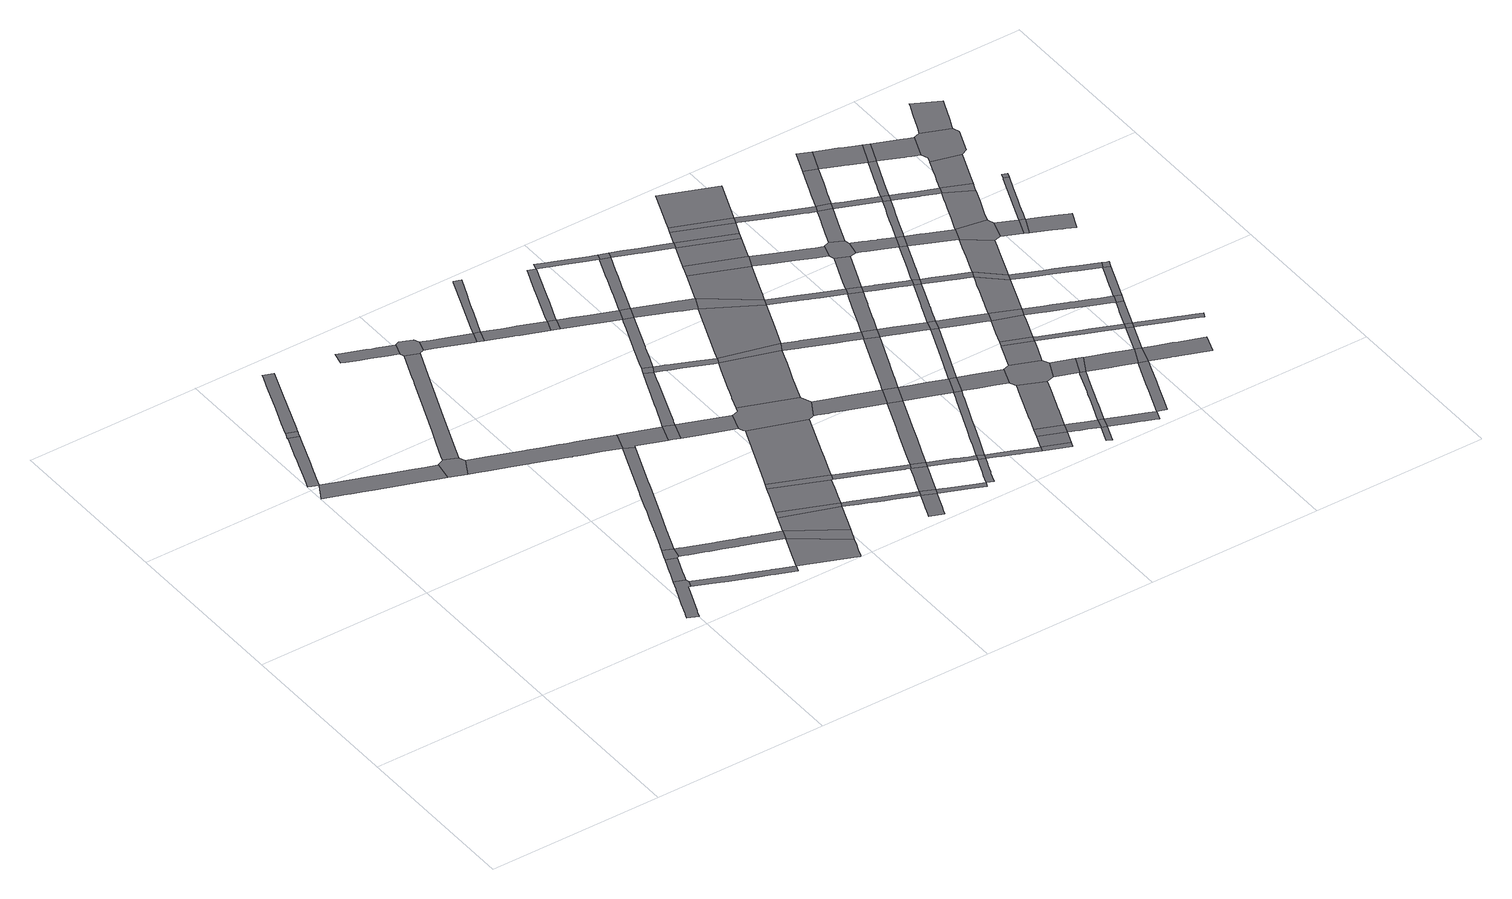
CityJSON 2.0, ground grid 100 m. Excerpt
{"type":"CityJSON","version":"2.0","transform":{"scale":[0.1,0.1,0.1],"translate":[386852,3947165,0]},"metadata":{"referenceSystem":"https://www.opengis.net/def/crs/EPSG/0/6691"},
"CityObjects":{
"road1":{"type":"Road","attributes":{"RoadStructureAttribute.sectionType":"1"},"geometry":[{"type":"MultiSurface","lod":"1","boundaries":[[[0,1,2,3,4,5,6,7,8,9,10,11,12,13,14]]]}]},
"road2":{"type":"Road","attributes":{"RoadStructureAttribute.sectionType":"1"},"geometry":[{"type":"MultiSurface","lod":"1","boundaries":[[[15,16,17,18,19,20,21,8,22,23,24,25,26,27,28,29,30,31,32,33,34,35]]]}]},
"road3":{"type":"Road","geometry":[{"type":"MultiSurface","lod":"1","boundaries":[[[36,37,0,14,38,39]]]}]},
"road4":{"type":"Road","attributes":{"RoadStructureAttribute.sectionType":"1"},"geometry":[{"type":"MultiSurface","lod":"1","boundaries":[[[40,41,42,43,44,45,46,47,36,39,48,49,50,51,52,53]]]}]},
"road5":{"type":"Road","geometry":[{"type":"MultiSurface","lod":"1","boundaries":[[[54,55,56,57,58,59,60,61,62,63,64,65,66,67,68,69]]]}]},
"road6":{"type":"Road","geometry":[{"type":"MultiSurface","lod":"1","boundaries":[[[70,71,35,34,72,73,74,75]]]}]},
"road7":{"type":"Road","attributes":{"RoadStructureAttribute.sectionType":"1"},"geometry":[{"type":"MultiSurface","lod":"1","boundaries":[[[76,77,78,54,69,79,80,81,82]]]}]},
"road8":{"type":"Road","geometry":[{"type":"MultiSurface","lod":"1","boundaries":[[[83,84,85,76,82,86,87]]]}]},
"road9":{"type":"Road","attributes":{"RoadStructureAttribute.sectionType":"1"},"geometry":[{"type":"MultiSurface","lod":"1","boundaries":[[[88,89,90,91,92,93,94,95,96,68,67,97,98,99,100,101,102,103,104,105,106,107]]]}]},
"road10":{"type":"Road","attributes":{"RoadStructureAttribute.sectionType":"1"},"geometry":[{"type":"MultiSurface","lod":"1","boundaries":[[[108,109,110,111,112,113,114,115,70,75,116,117,118,119,120,121,122]]]}]},
"road11":{"type":"Road","attributes":{"RoadStructureAttribute.sectionType":"1"},"geometry":[{"type":"MultiSurface","lod":"1","boundaries":[[[123,124,125,126,127,128,129,130,131,132,133,134,135,136,137,138,73,72,139,140,141,142,143,144,145,146,147,148,149,150,151,152,153]]]}]},
"road12":{"type":"Road","attributes":{"RoadStructureAttribute.sectionType":"1"},"geometry":[{"type":"MultiSurface","lod":"1","boundaries":[[[154,155,156,157,158,159,160,161,162,163,164,87,86,165,166,167,168,169,170,171,172,173,174,175,176,177]]]}]},
"road13":{"type":"Road","attributes":{"RoadStructureAttribute.sectionType":"1"},"geometry":[{"type":"MultiSurface","lod":"1","boundaries":[[[153,178,179,180,181,182,183,184,185,186,187,188,189,190,191,192,193,194,83,87,195,196,197,198,199,200,201,202,203,204,205,206]]]}]},
"road14":{"type":"Road","attributes":{"RoadStructureAttribute.sectionType":"1"},"geometry":[{"type":"MultiSurface","lod":"1","boundaries":[[[207,208,209,210,211,212,213,214,215,216,217,218,219,220,221]]]}]},
"road15":{"type":"Road","geometry":[{"type":"MultiSurface","lod":"1","boundaries":[[[222,221,220,108,122,223,224,225,226]]]}]},
"road16":{"type":"Road","attributes":{"function":"3","RoadStructureAttribute.sectionType":"1"},"geometry":[{"type":"MultiSurface","lod":"1","boundaries":[[[176,227,107,228,229,230,231,232]]]}]},
"road17":{"type":"Road","geometry":[{"type":"MultiSurface","lod":"1","boundaries":[[[177,176,232,233]]]}]},
"road18":{"type":"Road","geometry":[{"type":"MultiSurface","lod":"1","boundaries":[[[234,235,236,123,153,206,237,238,239]]]}]},
"road19":{"type":"Road","attributes":{"function":"3","RoadStructureAttribute.sectionType":"1"},"geometry":[{"type":"MultiSurface","lod":"1","boundaries":[[[240,241,177,233,242]]]}]},
"road20":{"type":"Road","attributes":{"RoadStructureAttribute.sectionType":"1"},"geometry":[{"type":"MultiSurface","lod":"1","boundaries":[[[243,244,245,246,247,225,224,248,249,250,251,252,253]]]}]},
"road21":{"type":"Road","geometry":[{"type":"MultiSurface","lod":"1","boundaries":[[[254,240,242,255]]]}]},
"road22":{"type":"Road","geometry":[{"type":"MultiSurface","lod":"1","boundaries":[[[256,257,239,238,258,259,260]]]}]},
"road23":{"type":"Road","geometry":[{"type":"MultiSurface","lod":"1","boundaries":[[[253,252,261,262]]]}]},
"road24":{"type":"Road","attributes":{"function":"3","RoadStructureAttribute.sectionType":"1"},"geometry":[{"type":"MultiSurface","lod":"1","boundaries":[[[263,264,265,254,255,266,267,268,269,270]]]}]},
"road25":{"type":"Road","geometry":[{"type":"MultiSurface","lod":"1","boundaries":[[[271,263,270,272,273]]]}]},
"road26":{"type":"Road","attributes":{"RoadStructureAttribute.sectionType":"1"},"geometry":[{"type":"MultiSurface","lod":"1","boundaries":[[[274,275,260,259,276,277,278,279]]]}]},
"road27":{"type":"Road","attributes":{"RoadStructureAttribute.sectionType":"1"},"geometry":[{"type":"MultiSurface","lod":"1","boundaries":[[[280,281,282,283,284,262,261,285,286,287,288,289,290]]]}]},
"road28":{"type":"Road","attributes":{"RoadStructureAttribute.sectionType":"1"},"geometry":[{"type":"MultiSurface","lod":"1","boundaries":[[[291,292,293,294,295,253,262,296,297,298,299,300]]]}]},
"road29":{"type":"Road","attributes":{"RoadStructureAttribute.sectionType":"1"},"geometry":[{"type":"MultiSurface","lod":"1","boundaries":[[[301,302,303,304,305,306,307,308,256,260,309,310,311,312,313,314]]]}]},
"road30":{"type":"Road","attributes":{"RoadStructureAttribute.sectionType":"1"},"geometry":[{"type":"MultiSurface","lod":"1","boundaries":[[[315,316,317,318,319,320,321,322,323,255,242,324,325,326,327,328,329,330,331,332,333,334,335]]]}]},
"road31":{"type":"Road","attributes":{"function":"3","RoadStructureAttribute.sectionType":"1"},"geometry":[{"type":"MultiSurface","lod":"1","boundaries":[[[336,337,338,339,340,341,271,273,342,343,344,345,346]]]}]},
"road32":{"type":"Road","geometry":[{"type":"MultiSurface","lod":"1","boundaries":[[[290,289,347,348,349,350]]]}]},
"road33":{"type":"Road","geometry":[{"type":"MultiSurface","lod":"1","boundaries":[[[351,352,301,314,353]]]}]},
"road34":{"type":"Road","attributes":{"RoadStructureAttribute.sectionType":"1"},"geometry":[{"type":"MultiSurface","lod":"1","boundaries":[[[334,354,355,356,357,358,359,360,361,362,363,364,365,366]]]}]},
"road35":{"type":"Road","attributes":{"RoadStructureAttribute.sectionType":"1"},"geometry":[{"type":"MultiSurface","lod":"1","boundaries":[[[367,368,369,370,371,273,272,372,373,374,375,376,377,378,379]]]}]},
"road36":{"type":"Road","geometry":[{"type":"MultiSurface","lod":"1","boundaries":[[[335,334,366,380]]]}]},
"road37":{"type":"Road","geometry":[{"type":"MultiSurface","lod":"1","boundaries":[[[381,382,383,279,278,384,336,346,385,386,387]]]}]},
"road38":{"type":"Road","attributes":{"RoadStructureAttribute.sectionType":"1"},"geometry":[{"type":"MultiSurface","lod":"1","boundaries":[[[388,389,390,391,392,393,394,351,353,395,396,397,398,399]]]}]},
"road39":{"type":"Road","attributes":{"RoadStructureAttribute.sectionType":"1"},"geometry":[{"type":"MultiSurface","lod":"1","boundaries":[[[400,401,402,403,349,348,404,405,388,406]]]}]},
"road40":{"type":"Road","attributes":{"RoadStructureAttribute.sectionType":"1"},"geometry":[{"type":"MultiSurface","lod":"1","boundaries":[[[407,408,409,410,411,412,290,350,413,414,415,416,417,418]]]}]},
"road41":{"type":"Road","attributes":{"RoadStructureAttribute.sectionType":"1"},"geometry":[{"type":"MultiSurface","lod":"1","boundaries":[[[419,420,421,422,423,424,353,314,425,426,427,428,429,430,431,432,433]]]}]},
"road42":{"type":"Road","attributes":{"RoadStructureAttribute.sectionType":"1"},"geometry":[{"type":"MultiSurface","lod":"1","boundaries":[[[378,434,435,436,335,380,437]]]}]},
"road43":{"type":"Road","attributes":{"RoadStructureAttribute.sectionType":"1"},"geometry":[{"type":"MultiSurface","lod":"1","boundaries":[[[438,439,440,441,380,366,442,443,444,445,446,447]]]}]},
"road44":{"type":"Road","geometry":[{"type":"MultiSurface","lod":"1","boundaries":[[[379,378,437,448]]]}]},
"road45":{"type":"Road","attributes":{"RoadStructureAttribute.sectionType":"1"},"geometry":[{"type":"MultiSurface","lod":"1","boundaries":[[[432,449,450,451,452,453,381,387,454,455,456,457]]]}]},
"road46":{"type":"Road","geometry":[{"type":"MultiSurface","lod":"1","boundaries":[[[406,388,399,458]]]}]},
"road47":{"type":"Road","attributes":{"RoadStructureAttribute.sectionType":"1"},"geometry":[{"type":"MultiSurface","lod":"1","boundaries":[[[459,460,461,462,463,464,448,437,465,466,467,468,469,470,471]]]}]},
"road48":{"type":"Road","attributes":{"RoadStructureAttribute.sectionType":"1"},"geometry":[{"type":"MultiSurface","lod":"1","boundaries":[[[472,473,474,475,476,477,478,379,448,479,480,481,482,483,484,485,486,487]]]}]},
"road49":{"type":"Road","attributes":{"RoadStructureAttribute.sectionType":"1"},"geometry":[{"type":"MultiSurface","lod":"1","boundaries":[[[470,488,489,490,447,491,492,493,494,495,496]]]}]},
"road50":{"type":"Road","attributes":{"RoadStructureAttribute.sectionType":"1"},"geometry":[{"type":"MultiSurface","lod":"1","boundaries":[[[497,498,499,500,501,386,385,502,503,504,505,506,472,507]]]}]},
"road51":{"type":"Road","geometry":[{"type":"MultiSurface","lod":"1","boundaries":[[[433,432,457,508]]]}]},
"road52":{"type":"Road","attributes":{"RoadStructureAttribute.sectionType":"1"},"geometry":[{"type":"MultiSurface","lod":"1","boundaries":[[[509,510,511,512,513,514,515,516,418,517,518,519,520,521,522,523,524]]]}]},
"road53":{"type":"Road","attributes":{"RoadStructureAttribute.sectionType":"1"},"geometry":[{"type":"MultiSurface","lod":"1","boundaries":[[[523,525,526,527,528,529,406,458,530,531,532,533,534,535,536,537]]]}]},
"road54":{"type":"Road","attributes":{"RoadStructureAttribute.sectionType":"1"},"geometry":[{"type":"MultiSurface","lod":"1","boundaries":[[[538,539,540,541,542,543,544,545,546,547,548,549,458,399]]]}]},
"road55":{"type":"Road","geometry":[{"type":"MultiSurface","lod":"1","boundaries":[[[471,470,496,550]]]}]},
"road56":{"type":"Road","attributes":{"function":"3","RoadStructureAttribute.sectionType":"1"},"geometry":[{"type":"MultiSurface","lod":"1","boundaries":[[[543,551,552,433,508,553,554]]]}]},
"road57":{"type":"Road","geometry":[{"type":"MultiSurface","lod":"1","boundaries":[[[524,523,537,555]]]}]},
"road58":{"type":"Road","geometry":[{"type":"MultiSurface","lod":"1","boundaries":[[[507,472,487,556]]]}]},
"road59":{"type":"Road","attributes":{"RoadStructureAttribute.sectionType":"1"},"geometry":[{"type":"MultiSurface","lod":"1","boundaries":[[[557,558,559,560,550,496,561,562,563,564,565,566,567,568]]]}]},
"road60":{"type":"Road","attributes":{"RoadStructureAttribute.sectionType":"1"},"geometry":[{"type":"MultiSurface","lod":"1","boundaries":[[[569,570,571,572,573,574,575,576,577,471,550,578,579,580,581,582,583,584,585]]]}]},
"road61":{"type":"Road","geometry":[{"type":"MultiSurface","lod":"1","boundaries":[[[544,543,554,586]]]}]},
"road62":{"type":"Road","attributes":{"RoadStructureAttribute.sectionType":"1"},"geometry":[{"type":"MultiSurface","lod":"1","boundaries":[[[587,588,589,590,591,592,593,594,595,596,597,508,457]]]}]},
"road63":{"type":"Road","attributes":{"RoadStructureAttribute.sectionType":"1"},"geometry":[{"type":"MultiSurface","lod":"1","boundaries":[[[598,569,599,600,601,556,487]]]}]},
"road64":{"type":"Road","attributes":{"RoadStructureAttribute.sectionType":"1"},"geometry":[{"type":"MultiSurface","lod":"1","boundaries":[[[602,603,604,605,555,537,606,607,608,609,610,611,612]]]}]},
"road65":{"type":"Road","attributes":{"RoadStructureAttribute.sectionType":"1"},"geometry":[{"type":"MultiSurface","lod":"1","boundaries":[[[592,613,614,615,616,617,618,507,556,619,620,621,622,623,624]]]}]},
"road66":{"type":"Road","attributes":{"RoadStructureAttribute.sectionType":"1"},"geometry":[{"type":"MultiSurface","lod":"1","boundaries":[[[625,544,586,626,627,628,629,630]]]}]},
"road67":{"type":"Road","geometry":[{"type":"MultiSurface","lod":"1","boundaries":[[[568,567,631,632]]]}]},
"road68":{"type":"Road","attributes":{"RoadStructureAttribute.sectionType":"1"},"geometry":[{"type":"MultiSurface","lod":"1","boundaries":[[[633,568,632,634]]]}]},
"road69":{"type":"Road","geometry":[{"type":"MultiSurface","lod":"1","boundaries":[[[599,569,585,635]]]}]},
"road70":{"type":"Road","geometry":[{"type":"MultiSurface","lod":"1","boundaries":[[[636,633,634,637]]]}]},
"road71":{"type":"Road","geometry":[{"type":"MultiSurface","lod":"1","boundaries":[[[638,639,625,630,640,641]]]}]},
"road72":{"type":"Road","geometry":[{"type":"MultiSurface","lod":"1","boundaries":[[[593,592,624,642]]]}]},
"road73":{"type":"Road","attributes":{"function":"3","RoadStructureAttribute.sectionType":"1"},"geometry":[{"type":"MultiSurface","lod":"1","boundaries":[[[611,643,638,641,644,645,646]]]}]},
"road74":{"type":"Road","attributes":{"RoadStructureAttribute.sectionType":"1"},"geometry":[{"type":"MultiSurface","lod":"1","boundaries":[[[647,648,649,586,554,650,651,652,653,654,655,656,657,658,659]]]}]},
"road75":{"type":"Road","attributes":{"RoadStructureAttribute.sectionType":"1"},"geometry":[{"type":"MultiSurface","lod":"1","boundaries":[[[660,661,635,585,662,663,664,665,666,667]]]}]},
"road76":{"type":"Road","attributes":{"RoadStructureAttribute.sectionType":"1"},"geometry":[{"type":"MultiSurface","lod":"1","boundaries":[[[668,669,670,671,637,634,672,673,674,675,676,677]]]}]},
"road77":{"type":"Road","attributes":{"RoadStructureAttribute.sectionType":"1"},"geometry":[{"type":"MultiSurface","lod":"1","boundaries":[[[678,679,680,681,682,683,684,636,637,685,686,687,688,689,690,691,692]]]}]},
"road78":{"type":"Road","geometry":[{"type":"MultiSurface","lod":"1","boundaries":[[[612,611,646,693]]]}]},
"road79":{"type":"Road","attributes":{"RoadStructureAttribute.sectionType":"1"},"geometry":[{"type":"MultiSurface","lod":"1","boundaries":[[[694,695,696,697,698,699,676]]]}]},
"road80":{"type":"Road","attributes":{"RoadStructureAttribute.sectionType":"1"},"geometry":[{"type":"MultiSurface","lod":"1","boundaries":[[[700,701,702,703,599,635,704,705,706]]]}]},
"road81":{"type":"Road","attributes":{"RoadStructureAttribute.sectionType":"1"},"geometry":[{"type":"MultiSurface","lod":"1","boundaries":[[[658,707,708,709,593,642,710,711,712,713,714,715,716]]]}]},
"road82":{"type":"Road","attributes":{"RoadStructureAttribute.sectionType":"1"},"geometry":[{"type":"MultiSurface","lod":"1","boundaries":[[[717,612,693,718]]]}]},
"road83":{"type":"Road","attributes":{"RoadStructureAttribute.sectionType":"1"},"geometry":[{"type":"MultiSurface","lod":"1","boundaries":[[[719,720,721,722,723,724,642,624,725,726,727,706,728]]]}]},
"road84":{"type":"Road","geometry":[{"type":"MultiSurface","lod":"1","boundaries":[[[677,676,699,729]]]}]},
"road85":{"type":"Road","geometry":[{"type":"MultiSurface","lod":"1","boundaries":[[[730,717,718,731]]]}]},
"road86":{"type":"Road","geometry":[{"type":"MultiSurface","lod":"1","boundaries":[[[659,658,716,732]]]}]},
"road87":{"type":"Road","attributes":{"RoadStructureAttribute.sectionType":"1"},"geometry":[{"type":"MultiSurface","lod":"1","boundaries":[[[733,734,735,736,640,630,737,738,739,740,741,742,743]]]}]},
"road88":{"type":"Road","geometry":[{"type":"MultiSurface","lod":"1","boundaries":[[[744,745,667,666,746,678,692,747,748,749,750,751]]]}]},
"road89":{"type":"Road","geometry":[{"type":"MultiSurface","lod":"1","boundaries":[[[728,706,705,752]]]}]},
"road90":{"type":"Road","attributes":{"function":"3","RoadStructureAttribute.sectionType":"1"},"geometry":[{"type":"MultiSurface","lod":"1","boundaries":[[[753,754,755,730,731,756,757]]]}]},
"road91":{"type":"Road","attributes":{"RoadStructureAttribute.sectionType":"1"},"geometry":[{"type":"MultiSurface","lod":"1","boundaries":[[[758,759,760,729,699,761,762,763,764,765,766]]]}]},
"road92":{"type":"Road","attributes":{"RoadStructureAttribute.sectionType":"1"},"geometry":[{"type":"MultiSurface","lod":"1","boundaries":[[[767,768,769,770,771,772,773,677,729,774,775,776,777,778,779]]]}]},
"road93":{"type":"Road","attributes":{"RoadStructureAttribute.sectionType":"1"},"geometry":[{"type":"MultiSurface","lod":"1","boundaries":[[[780,781,659,732,782,783]]]}]},
"road94":{"type":"Road","attributes":{"RoadStructureAttribute.sectionType":"1"},"geometry":[{"type":"MultiSurface","lod":"1","boundaries":[[[784,785,744,751,786,787,788]]]}]},
"road95":{"type":"Road","attributes":{"RoadStructureAttribute.sectionType":"1"},"geometry":[{"type":"MultiSurface","lod":"1","boundaries":[[[789,790,791,732,716,792,793,794,795,796]]]}]},
"road96":{"type":"Road","attributes":{"RoadStructureAttribute.sectionType":"1"},"geometry":[{"type":"MultiSurface","lod":"1","boundaries":[[[795,797,798,799,800,728,752,801,802,803,804,805,806,807,808,809]]]}]},
"road97":{"type":"Road","attributes":{"RoadStructureAttribute.sectionType":"1"},"geometry":[{"type":"MultiSurface","lod":"1","boundaries":[[[810,811,812,813,814,752,705,815,816,817,818,819,820]]]}]},
"road98":{"type":"Road","attributes":{"RoadStructureAttribute.sectionType":"1"},"geometry":[{"type":"MultiSurface","lod":"1","boundaries":[[[749,748,821,767,822]]]}]},
"road99":{"type":"Road","geometry":[{"type":"MultiSurface","lod":"1","boundaries":[[[823,784,788,824]]]}]},
"road100":{"type":"Road","geometry":[{"type":"MultiSurface","lod":"1","boundaries":[[[825,743,742,780,783,826,827,828]]]}]},
"road101":{"type":"Road","geometry":[{"type":"MultiSurface","lod":"1","boundaries":[[[829,822,767,779,830,831]]]}]},
"road102":{"type":"Road","attributes":{"RoadStructureAttribute.sectionType":"1"},"geometry":[{"type":"MultiSurface","lod":"1","boundaries":[[[832,833,834,835,836,837,838,839,840,841,842,843,844,845,731,718]]]}]},
"road103":{"type":"Road","geometry":[{"type":"MultiSurface","lod":"1","boundaries":[[[796,795,809,846]]]}]},
"road104":{"type":"Road","attributes":{"RoadStructureAttribute.sectionType":"1"},"geometry":[{"type":"MultiSurface","lod":"1","boundaries":[[[819,847,823,824,848,849]]]}]},
"road105":{"type":"Road","attributes":{"RoadStructureAttribute.sectionType":"1"},"geometry":[{"type":"MultiSurface","lod":"1","boundaries":[[[850,851,852,853,766,854,855,856,857,858,859]]]}]},
"road106":{"type":"Road","geometry":[{"type":"MultiSurface","lod":"1","boundaries":[[[820,819,849,860]]]}]},
"road107":{"type":"Road","attributes":{"RoadStructureAttribute.sectionType":"1"},"geometry":[{"type":"MultiSurface","lod":"1","boundaries":[[[838,861,862,863,864,825,828,865,866]]]}]},
"road108":{"type":"Road","attributes":{"RoadStructureAttribute.sectionType":"1"},"geometry":[{"type":"MultiSurface","lod":"1","boundaries":[[[867,868,869,870,871,872,796,846,873,874,875,876,877]]]}]},
"road109":{"type":"Road","attributes":{"RoadStructureAttribute.sectionType":"1"},"geometry":[{"type":"MultiSurface","lod":"1","boundaries":[[[878,879,880,831,830,881,882,883,884,885,850,886]]]}]},
"road110":{"type":"Road","attributes":{"RoadStructureAttribute.sectionType":"1"},"geometry":[{"type":"MultiSurface","lod":"1","boundaries":[[[887,888,889,890,891,892,893,827,826,894,895,896,897,867,898]]]}]},
"road111":{"type":"Road","attributes":{"RoadStructureAttribute.sectionType":"1"},"geometry":[{"type":"MultiSurface","lod":"1","boundaries":[[[899,900,901,902,846,809,903,904,905,906,907]]]}]},
"road112":{"type":"Road","attributes":{"RoadStructureAttribute.sectionType":"1"},"geometry":[{"type":"MultiSurface","lod":"1","boundaries":[[[906,908,909,910,911,912,913,820,860,914,915]]]}]},
"road113":{"type":"Road","attributes":{"RoadStructureAttribute.sectionType":"1"},"geometry":[{"type":"MultiSurface","lod":"1","boundaries":[[[916,917,918,919,920,921,922,824,788,923,924,925,926,927,928,929,930,931]]]}]},
"road114":{"type":"Road","geometry":[{"type":"MultiSurface","lod":"1","boundaries":[[[839,838,866,932,933]]]}]},
"road115":{"type":"Road","geometry":[{"type":"MultiSurface","lod":"1","boundaries":[[[898,867,877,934]]]}]},
"road116":{"type":"Road","geometry":[{"type":"MultiSurface","lod":"1","boundaries":[[[886,850,859,935]]]}]},
"road117":{"type":"Road","geometry":[{"type":"MultiSurface","lod":"1","boundaries":[[[907,906,915,936]]]}]},
"road118":{"type":"Road","attributes":{"RoadStructureAttribute.sectionType":"1"},"geometry":[{"type":"MultiSurface","lod":"1","boundaries":[[[937,938,939,940,941,942,943,839,933,944,945,946,947,948,949,950]]]}]},
"road119":{"type":"Road","attributes":{"RoadStructureAttribute.sectionType":"1"},"geometry":[{"type":"MultiSurface","lod":"1","boundaries":[[[951,952,953,932,866,954,955,956,957]]]}]},
"road120":{"type":"Road","attributes":{"RoadStructureAttribute.sectionType":"1"},"geometry":[{"type":"MultiSurface","lod":"1","boundaries":[[[930,958,959,886,935,960,961]]]}]},
"road121":{"type":"Road","attributes":{"RoadStructureAttribute.sectionType":"1"},"geometry":[{"type":"MultiSurface","lod":"1","boundaries":[[[962,963,964,965,966,967,968,969,970,971,972,860,849,973,974,975,976,977,978,979,980,981,982,983]]]}]},
"road122":{"type":"Road","attributes":{"RoadStructureAttribute.sectionType":"1"},"geometry":[{"type":"MultiSurface","lod":"1","boundaries":[[[984,985,986,987,934,877,988,989,990]]]}]},
"road123":{"type":"Road","attributes":{"RoadStructureAttribute.sectionType":"1"},"geometry":[{"type":"MultiSurface","lod":"1","boundaries":[[[956,991,992,993,994,995,996,898,934,997,998,999,1000,1001]]]}]},
"road124":{"type":"Road","attributes":{"RoadStructureAttribute.sectionType":"1"},"geometry":[{"type":"MultiSurface","lod":"1","boundaries":[[[989,1002,1003,1004,907,936,1005,1006,1007,1008,1009]]]}]},
"road125":{"type":"Road","geometry":[{"type":"MultiSurface","lod":"1","boundaries":[[[931,930,961,1010]]]}]},
"road126":{"type":"Road","attributes":{"RoadStructureAttribute.sectionType":"1"},"geometry":[{"type":"MultiSurface","lod":"1","boundaries":[[[1011,1012,1013,935,859,1014,1015,1016,1017,1018,1019]]]}]},
"road127":{"type":"Road","geometry":[{"type":"MultiSurface","lod":"1","boundaries":[[[1020,937,950,1021]]]}]},
"road128":{"type":"Road","geometry":[{"type":"MultiSurface","lod":"1","boundaries":[[[957,956,1001,1022]]]}]},
"road129":{"type":"Road","attributes":{"RoadStructureAttribute.sectionType":"1"},"geometry":[{"type":"MultiSurface","lod":"1","boundaries":[[[982,1023,1024,931,1010,1025]]]}]},
"road130":{"type":"Road","attributes":{"RoadStructureAttribute.sectionType":"1"},"geometry":[{"type":"MultiSurface","lod":"1","boundaries":[[[1026,1027,1028,1029,1030,1031,1032,1033,1034,1035,936,915,1036,1037,1038,1039,1040,1041,1042,1043,1044,1045,1046]]]}]},
"road131":{"type":"Road","geometry":[{"type":"MultiSurface","lod":"1","boundaries":[[[990,989,1009,1047,1048,1049]]]}]},
"road132":{"type":"Road","geometry":[{"type":"MultiSurface","lod":"1","boundaries":[[[983,982,1025,1050]]]}]},
"road133":{"type":"Road","attributes":{"RoadStructureAttribute.sectionType":"1"},"geometry":[{"type":"MultiSurface","lod":"1","boundaries":[[[1051,1052,1053,1054,1055,957,1022,1056,1057,1058,1059]]]}]},
"road134":{"type":"Road","attributes":{"RoadStructureAttribute.sectionType":"1"},"geometry":[{"type":"MultiSurface","lod":"1","boundaries":[[[1060,1061,1062,1063,1064,1065,1066,1067,1010,961,1068,1069,1070,1071,1072,1073,1074,1075]]]}]},
"road135":{"type":"Road","attributes":{"RoadStructureAttribute.sectionType":"1"},"geometry":[{"type":"MultiSurface","lod":"1","boundaries":[[[1076,1077,1078,1079,1080,1081,1082,1022,1001,1083,1084,1085,1086,1087,1088,1089]]]}]},
"road136":{"type":"Road","attributes":{"RoadStructureAttribute.sectionType":"1"},"geometry":[{"type":"MultiSurface","lod":"1","boundaries":[[[1090,1091,1092,1093,1094,1095,1021,950,1096,1097,1098,1099,1051,1100]]]}]},
"road137":{"type":"Road","attributes":{"RoadStructureAttribute.sectionType":"1"},"geometry":[{"type":"MultiSurface","lod":"1","boundaries":[[[1045,1101,1102,1103,1104,983,1050,1105,1106,1107]]]}]},
"road138":{"type":"Road","attributes":{"RoadStructureAttribute.sectionType":"1"},"geometry":[{"type":"MultiSurface","lod":"1","boundaries":[[[1088,1108,1109,1110,1111,1112,990,1049,1113,1114,1115,1116]]]}]},
"road139":{"type":"Road","attributes":{"RoadStructureAttribute.sectionType":"1"},"geometry":[{"type":"MultiSurface","lod":"1","boundaries":[[[1117,1048,1047,1118,1119,1120]]]}]},
"road140":{"type":"Road","geometry":[{"type":"MultiSurface","lod":"1","boundaries":[[[1100,1051,1059,1121]]]}]},
"road141":{"type":"Road","geometry":[{"type":"MultiSurface","lod":"1","boundaries":[[[1120,1119,1122,1123]]]}]},
"road142":{"type":"Road","geometry":[{"type":"MultiSurface","lod":"1","boundaries":[[[1124,1125,1046,1045,1107,1126]]]}]},
"road143":{"type":"Road","geometry":[{"type":"MultiSurface","lod":"1","boundaries":[[[1089,1088,1116,1127,1128]]]}]},
"road144":{"type":"Road","attributes":{"RoadStructureAttribute.sectionType":"1"},"geometry":[{"type":"MultiSurface","lod":"1","boundaries":[[[1129,1130,1131,1132,1133,1134,1135,1136,1137,1138,1121,1059]]]}]},
"road145":{"type":"Road","attributes":{"RoadStructureAttribute.sectionType":"1"},"geometry":[{"type":"MultiSurface","lod":"1","boundaries":[[[1139,1140,1141,1142,1143,1123,1122,1144,1145,1146,1147,1148,1149]]]}]},
"road146":{"type":"Road","attributes":{"RoadStructureAttribute.sectionType":"1"},"geometry":[{"type":"MultiSurface","lod":"1","boundaries":[[[1150,1151,1152,1153,1154,1155,1089,1128,1156,1157]]]}]},
"road147":{"type":"Road","attributes":{"RoadStructureAttribute.sectionType":"1"},"geometry":[{"type":"MultiSurface","lod":"1","boundaries":[[[1158,1159,1160,1161,1120,1123,1162,1163,1164,1165,1166,1167]]]}]},
"road148":{"type":"Road","geometry":[{"type":"MultiSurface","lod":"1","boundaries":[[[1168,1158,1167,1169]]]}]},
"road149":{"type":"Road","geometry":[{"type":"MultiSurface","lod":"1","boundaries":[[[1170,1135,1134,1171,1172,1173,1150,1157,1174,1175,1176]]]}]},
"road150":{"type":"Road","attributes":{"RoadStructureAttribute.sectionType":"1"},"geometry":[{"type":"MultiSurface","lod":"1","boundaries":[[[1177,1178,1179,1180,1181,1182,1170,1176,1183,1184,1185,1186,1187]]]}]}
},
"vertices":[
[149,2410,0],[140,2386,0],[95,2267,0],[83,2234,0],[71,2204,0],[40,2121,0],[26,2085,0],[6,2034,0],[60,2013,0],[79,2064,0],[93,2098,0],[103,2124,0],[123,2177,0],[195,2365,0],[205,2389,0],
[574,1829,0],[526,1846,0],[400,1891,0],[308,1924,0],[125,1990,0],[92,2002,0],[64,2012,0],[7,1918,0],[89,1887,0],[90,1887,0],[114,1878,0],[152,1864,0],[192,1850,0],[205,1845,0],[253,1828,0],[394,1777,0],[505,1737,0],[519,1732,0],[552,1720,0],[619,1696,0],[639,1806,0],
[162,2448,0],[147,2411,0],[209,2401,0],[219,2426,0],
[335,2896,0],[325,2870,0],[292,2786,0],[289,2778,0],[236,2639,0],[191,2525,0],[181,2499,0],[166,2459,0],[224,2439,0],[227,2446,0],[234,2464,0],[333,2721,0],[355,2777,0],[392,2874,0],
[1056,369,0],[1034,314,0],[1031,307,0],[1016,271,0],[987,202,0],[958,127,0],[951,111,0],[944,93,0],[1002,70,0],[1016,104,0],[1018,110,0],[1077,254,0],[1092,293,0],[1105,288,0],[1121,327,0],[1114,346,0],
[678,1825,0],[677,1823,0],[716,1661,0],[768,1758,0],[756,1787,0],[753,1795,0],
[1124,538,0],[1085,441,0],[1083,436,0],[1131,388,0],[1141,413,0],[1174,495,0],[1182,515,0],
[1152,608,0],[1143,585,0],[1130,553,0],[1196,522,0],[1209,583,0],
[1550,154,0],[1512,169,0],[1506,172,0],[1416,208,0],[1387,219,0],[1328,243,0],[1295,256,0],[1274,264,0],[1208,291,0],[1207,247,0],[1284,216,0],[1298,210,0],[1392,172,0],[1400,169,0],[1497,131,0],[1506,127,0],[1521,121,0],[1566,103,0],[1613,84,0],[1628,122,0],
[1002,2619,0],[933,2452,0],[928,2438,0],[912,2400,0],[839,2219,0],[767,2044,0],[730,1953,0],[686,1847,0],[773,1845,0],[797,1903,0],[855,2046,0],[897,2149,0],[931,2231,0],[1012,2430,0],[1077,2590,0],
[1503,1495,0],[1382,1538,0],[1309,1564,0],[1262,1581,0],[1244,1587,0],[1223,1595,0],[1220,1596,0],[1218,1596,0],[1211,1599,0],[1147,1622,0],[1067,1650,0],[1059,1654,0],[925,1702,0],[880,1718,0],[864,1724,0],[853,1728,0],[755,1647,0],[815,1625,0],[923,1585,0],[981,1564,0],[1011,1553,0],[1023,1549,0],[1109,1518,0],[1145,1505,0],[1182,1492,0],[1222,1477,0],[1223,1477,0],[1247,1468,0],[1291,1452,0],[1365,1426,0],[1465,1389,0],
[1592,443,0],[1584,446,0],[1583,446,0],[1530,465,0],[1510,473,0],[1477,485,0],[1419,506,0],[1408,510,0],[1275,559,0],[1260,564,0],[1236,573,0],[1223,512,0],[1243,504,0],[1321,475,0],[1346,466,0],[1405,445,0],[1485,416,0],[1492,414,0],[1509,407,0],[1562,388,0],[1563,388,0],[1713,334,0],[1714,334,0],[1735,391,0],
[1448,1348,0],[1351,1106,0],[1350,1104,0],[1330,1056,0],[1320,1030,0],[1313,1011,0],[1289,952,0],[1270,901,0],[1252,855,0],[1248,847,0],[1229,798,0],[1219,772,0],[1216,765,0],[1215,762,0],[1212,753,0],[1172,654,0],[1166,638,0],[1234,645,0],[1237,653,0],[1244,671,0],[1265,723,0],[1268,731,0],[1314,846,0],[1315,846,0],[1388,1030,0],[1396,1049,0],[1408,1080,0],[1418,1105,0],[1520,1360,0],
[971,2731,0],[937,2744,0],[923,2750,0],[903,2757,0],[880,2766,0],[876,2767,0],[761,2812,0],[727,2825,0],[711,2752,0],[734,2743,0],[800,2717,0],[850,2698,0],[936,2665,0],[991,2644,0],[1017,2714,0],
[1043,2727,0],[1078,2591,0],[1103,2601,0],[1125,2667,0],[1112,2696,0],
[1656,192,0],[1936,1,0],[1939,9,0],[1956,52,0],[1971,88,0],[1987,131,0],
[2018,206,0],
[1709,1421,0],[1567,1472,0],[1537,1483,0],[1525,1370,0],[1686,1311,0],[1724,1416,0],
[1775,492,0],[1755,441,0],[2088,383,0],
[1376,2571,0],[1367,2575,0],[1235,2625,0],[1180,2646,0],[1142,2661,0],[1155,2581,0],[1235,2551,0],[1316,2519,0],[1351,2506,0],[1359,2503,0],[1384,2569,0],
[1792,534,0],[2099,410,0],
[1727,1421,0],[1725,1418,0],[1709,1303,0],[1746,1290,0],[1784,1393,0],
[1395,2489,0],[1421,2558,0],
[1864,711,0],[1837,646,0],[1811,581,0],[2109,437,0],[2120,465,0],[2124,474,0],[2143,524,0],[2169,588,0],
[1878,745,0],[2175,585,0],[2188,619,0],
[1821,1380,0],[1793,1390,0],[1819,1263,0],[1960,1212,0],[2025,1188,0],[2062,1292,0],
[1595,2492,0],[1586,2495,0],[1534,2515,0],[1520,2520,0],[1465,2542,0],[1438,2472,0],[1533,2436,0],[1542,2433,0],[1567,2423,0],[1713,2367,0],[1740,2436,0],
[1542,2967,0],[1539,2960,0],[1481,2814,0],[1462,2764,0],[1402,2613,0],[1478,2698,0],[1505,2764,0],[1519,2798,0],[1538,2845,0],[1582,2951,0],
[1892,1821,0],[1865,1755,0],[1861,1746,0],[1828,1666,0],[1824,1656,0],[1792,1579,0],[1782,1554,0],[1737,1445,0],[1794,1420,0],[1797,1427,0],[1822,1492,0],[1913,1726,0],[1921,1748,0],[1941,1799,0],
[2411,285,0],[2386,295,0],[2377,299,0],[2373,301,0],[2296,332,0],[2209,367,0],[2181,378,0],[2176,380,0],[2157,388,0],[2164,350,0],[2167,349,0],[2208,332,0],[2230,322,0],[2254,312,0],[2288,299,0],[2328,283,0],[2362,269,0],[2393,256,0],[2398,254,0],[2459,229,0],[2471,260,0],
[2043,1151,0],[2025,1107,0],[2022,1098,0],[1922,853,0],[1909,820,0],[1888,770,0],[2198,643,0],[2212,681,0],[2241,755,0],[2262,810,0],[2354,1046,0],
[1757,2350,0],[1760,2349,0],[1783,2419,0],[1784,2420,0],
[1908,1859,0],[1897,1832,0],[1961,1838,0],
[2432,162,0],[2424,140,0],[2406,93,0],[2397,71,0],[2471,41,0],[2482,67,0],[2489,82,0],[2493,92,0],[2506,123,0],[2508,129,0],[2509,131,0],[2530,182,0],[2536,198,0],
[2546,468,0],[2531,474,0],[2425,519,0],[2314,565,0],[2211,609,0],[2211,571,0],[2325,525,0],[2412,489,0],[2446,476,0],[2517,446,0],[2522,444,0],[2542,436,0],[2558,463,0],
[2548,227,0],
[2112,1330,0],[2101,1301,0],[2064,1291,0],[2037,1163,0],[2388,1058,0],[2444,1156,0],[2419,1216,0],
[2057,2235,0],[2051,2219,0],[2040,2193,0],[2028,2164,0],[1971,2020,0],[1968,2010,0],[1925,1903,0],[1986,1901,0],[2019,1984,0],[2021,1989,0],[2091,2166,0],[2110,2215,0],
[1935,2361,0],[1860,2390,0],[1846,2395,0],[1819,2406,0],[1899,2296,0],[1966,2270,0],[2084,2304,0],
[1894,2829,0],[1869,2765,0],[1864,2754,0],[1836,2682,0],[1818,2635,0],[1749,2461,0],[1793,2444,0],[1835,2549,0],[1861,2618,0],[1911,2744,0],[1923,2774,0],[1938,2812,0],
[2225,1726,0],[2166,1751,0],[2045,1802,0],[2018,1814,0],[2009,1818,0],[1995,1824,0],[1984,1782,0],[2001,1775,0],[2001,1774,0],[2007,1772,0],[2022,1766,0],[2076,1744,0],[2224,1683,0],[2246,1674,0],[2262,1710,0],
[2540,432,0],[2514,366,0],[2508,353,0],[2620,403,0],
[2723,153,0],[2605,203,0],[2581,213,0],[2548,226,0],[2569,184,0],[2583,178,0],[2633,157,0],[2696,131,0],[2772,99,0],[2784,128,0],
[2631,432,0],
[2223,1617,0],[2172,1488,0],[2159,1454,0],[2144,1416,0],[2141,1409,0],[2479,1368,0],[2496,1412,0],[2522,1476,0],[2561,1575,0],
[2137,2283,0],
[2834,346,0],[2808,357,0],[2782,368,0],[2763,377,0],[2697,404,0],[2635,431,0],[2685,376,0],[2740,352,0],[2795,329,0],[2808,324,0],[2822,318,0],[2857,303,0],[2869,332,0],
[2747,929,0],[2674,750,0],[2668,735,0],[2630,641,0],[2585,529,0],[2577,511,0],[2569,490,0],[2654,487,0],[2657,495,0],[2669,524,0],[2704,611,0],[2719,649,0],[2742,705,0],[2760,749,0],[2815,883,0],[2822,902,0],
[2844,274,0],[2814,200,0],[2806,182,0],[2821,112,0],[2846,174,0],[2851,185,0],[2870,230,0],[2881,258,0],[2894,288,0],
[2772,1038,0],[2626,1091,0],[2544,1120,0],[2519,1129,0],[2518,1130,0],[2407,1052,0],[2463,1032,0],[2481,1025,0],[2516,1012,0],[2691,949,0],[2789,1032,0],
[2590,1626,0],
[2237,2732,0],[2214,2741,0],[2095,2788,0],[2061,2802,0],[2051,2806,0],[2044,2808,0],[2016,2820,0],[1947,2847,0],[2001,2788,0],[2003,2787,0],[2031,2776,0],[2093,2751,0],[2175,2719,0],[2236,2695,0],[2239,2694,0],[2250,2727,0],
[2236,2687,0],[2184,2556,0],[2176,2534,0],[2139,2441,0],[2129,2416,0],[2158,2334,0],[2190,2416,0],[2192,2420,0],[2213,2473,0],[2229,2513,0],[2234,2527,0],[2255,2579,0],[2292,2673,0],
[2230,2165,0],[2277,2146,0],[2338,2120,0],[2344,2118,0],[2404,2093,0],[2413,2089,0],[2448,2164,0],[2374,2192,0],[2367,2195,0],[2336,2207,0],[2323,2212,0],[2231,2248,0],
[2905,316,0],
[2323,1864,0],[2280,1755,0],[2640,1750,0],[2708,1920,0],
[2307,2711,0],
[2864,1004,0],
[3107,232,0],[3068,248,0],[3046,257,0],[2982,284,0],[2960,260,0],[2969,256,0],[3017,236,0],[3056,219,0],[3080,209,0],[3107,198,0],[3158,176,0],[3169,205,0],
[3068,813,0],[3052,774,0],[3040,746,0],[3006,662,0],[2984,610,0],[2950,528,0],[2925,468,0],[2908,427,0],[2902,412,0],[2951,427,0],[2991,523,0],[3015,580,0],[3043,647,0],[3060,690,0],[3083,745,0],[3089,758,0],[3106,799,0],
[2723,1958,0],
[2568,1572,0],[2640,1543,0],[2653,1538,0],[2822,1469,0],[2861,1453,0],[2947,1417,0],[2970,1473,0],[2904,1500,0],[2822,1533,0],[2682,1589,0],[2675,1592,0],
[2920,866,0],[3109,916,0],[3000,955,0],[2939,977,0],
[2613,2591,0],[2535,2621,0],[2450,2655,0],[2375,2684,0],[2360,2647,0],[2421,2623,0],[2444,2614,0],[2535,2579,0],[2598,2554,0],[2602,2552,0],[2617,2589,0],
[2943,1407,0],[2861,1208,0],[2859,1202,0],[2817,1100,0],[2812,1088,0],[2808,1079,0],[2897,1083,0],[2898,1087,0],[2933,1172,0],[2935,1177,0],[2960,1237,0],[3022,1387,0],
[2517,2337,0],[2733,1982,0],[2739,1997,0],[2756,2040,0],[2776,2089,0],[2827,2214,0],
[3304,119,0],[3315,148,0],
[3201,285,0],[3346,227,0],
[3146,902,0],
[3222,341,0],[3367,284,0],
[2546,2411,0],[2532,2376,0],[2858,2288,0],[2856,2288,0],
[3044,1443,0],
[2557,2439,0],[2899,2395,0],[2904,2407,0],[2912,2428,0],
[2934,1869,0],[2877,1893,0],[2827,1914,0],[2807,1878,0],[2826,1870,0],[2850,1859,0],[2861,1855,0],[2905,1836,0],[2917,1831,0],[2959,1813,0],[3087,1759,0],[3088,1759,0],[3103,1797,0],
[3229,873,0],[3147,902,0],[3114,796,0],[3148,784,0],[3181,772,0],[3260,743,0],[3337,715,0],[3376,819,0],
[3465,245,0],[3407,268,0],[3404,269,0],[3391,274,0],[3368,218,0],[3382,212,0],[3407,203,0],[3444,188,0],[3506,163,0],[3526,220,0],
[3354,678,0],[3350,666,0],[3342,645,0],[3324,601,0],[3301,543,0],[3255,424,0],[3255,423,0],[3409,388,0],[3422,421,0],[3430,443,0],[3438,462,0],[3470,543,0],[3478,562,0],[3488,588,0],[3499,616,0],
[2927,2465,0],
[3474,81,0],[3466,60,0],[3496,48,0],[3504,70,0],[3508,80,0],[3536,150,0],
[3226,1199,0],[3179,1084,0],[3115,932,0],[3109,918,0],[3222,1084,0],[3301,1274,0],[3264,1289,0],
[3082,1745,0],[3046,1657,0],[2998,1540,0],[3072,1510,0],[3087,1547,0],[3121,1631,0],[3124,1636,0],[3147,1694,0],[3153,1709,0],[3161,1728,0],
[2648,2668,0],[2959,2544,0],
[3248,1361,0],[3140,1404,0],[3128,1409,0],[3126,1410,0],[3121,1412,0],[3045,1443,0],[3081,1363,0],[3120,1348,0],[3225,1305,0],[3282,1347,0],
[3555,209,0],
[2663,2706,0],[2975,2582,0],
[3177,1766,0],
[3172,2153,0],[3130,2171,0],[3061,2201,0],[2973,2238,0],[2830,2213,0],[2914,2177,0],[3030,2127,0],[3129,2085,0],[3140,2080,0],[3188,2060,0],[3212,2136,0],
[3415,832,0],[3414,832,0],[3341,707,0],[3528,626,0],[3543,630,0],[3591,733,0],[3587,739,0],[3573,770,0],
[3319,1332,0],
[2760,2951,0],[2705,2810,0],[2681,2750,0],[3040,2746,0],[3072,2826,0],
[3805,109,0],[3767,124,0],[3674,161,0],[3651,104,0],[3692,88,0],[3716,78,0],[3777,53,0],[3783,51,0],[3806,108,0],
[3670,582,0],[3666,573,0],[3614,438,0],[3606,419,0],[3590,378,0],[3581,356,0],[3527,221,0],[3601,324,0],[3603,329,0],[3638,419,0],[3641,427,0],[3662,479,0],[3700,571,0],
[3199,2031,0],[3126,1853,0],[3204,1832,0],[3272,1999,0],
[3473,981,0],[3471,977,0],[3607,856,0],[3630,915,0],[3631,919,0],
[3389,1677,0],[3239,1740,0],[3231,1743,0],[3223,1702,0],[3327,1659,0],[3369,1641,0],[3397,1629,0],[3413,1667,0],
[3339,1485,0],[3327,1457,0],[3325,1451,0],[3291,1369,0],[3329,1354,0],[3348,1402,0],[3363,1438,0],[3363,1439,0],[3364,1441,0],[3369,1454,0],[3407,1547,0],[3423,1586,0],[3434,1613,0],
[3570,1231,0],[3419,1291,0],[3375,1310,0],[3359,1316,0],[3345,1322,0],[3336,1260,0],[3419,1227,0],[3541,1178,0],[3547,1175,0],[3549,1175,0],[3571,1230,0],
[3557,625,0],[3717,686,0],
[3485,1011,0],[3643,949,0],
[3248,2151,0],[3310,2007,0],[3329,2086,0],[3321,2117,0],
[3747,675,0],[3701,572,0],[3755,672,0],
[2971,2540,0],[3134,2473,0],[3179,2454,0],[3233,2432,0],[3278,2413,0],[3305,2402,0],[3344,2386,0],[3360,2423,0],[3313,2443,0],[3248,2470,0],[3209,2486,0],[3134,2517,0],[2987,2577,0],[2986,2578,0],
[3449,1651,0],
[3512,1080,0],[3693,1078,0],[3709,1119,0],
[3953,478,0],[3928,415,0],[3891,323,0],[3870,269,0],[3857,89,0],[3889,169,0],[3920,249,0],[3941,303,0],[3984,414,0],[4003,463,0],
[3728,1165,0],
[3334,2360,0],[3314,2310,0],[3312,2305,0],[3276,2218,0],[3360,2213,0],[3421,2361,0],
[3515,1919,0],[3479,1831,0],[3453,1765,0],[3447,1752,0],[3443,1741,0],[3424,1696,0],[3484,1736,0],[3486,1740,0],[3516,1816,0],[3519,1823,0],[3552,1903,0],
[3976,591,0],[3865,632,0],[3812,651,0],[3749,554,0],[3810,531,0],[3825,526,0],[3835,522,0],[3891,502,0],[4000,582,0],
[3460,2030,0],[3458,2031,0],[3428,2044,0],[3404,2054,0],[3394,2058,0],[3388,2061,0],[3338,2082,0],[3348,1991,0],[3356,1987,0],[3363,1985,0],[3427,1957,0],[3545,1993,0],
[3630,1575,0],[3615,1581,0],[3543,1612,0],[3507,1627,0],[3527,1574,0],[3595,1545,0],[3599,1544,0],[3680,1510,0],[3695,1548,0],
[3672,1489,0],[3657,1451,0],[3636,1399,0],[3613,1340,0],[3602,1310,0],[3593,1289,0],[3769,1271,0],[3815,1389,0],
[4044,786,0],[3975,814,0],[3907,841,0],[3882,852,0],[3815,879,0],[3656,943,0],[3644,948,0],[3632,918,0],[3780,858,0],[3814,844,0],[3869,822,0],[3885,816,0],[3963,784,0],[4032,756,0],[4064,743,0],[4076,773,0],
[3436,2399,0],[3437,2401,0],
[3582,1978,0],
[4038,568,0],
[3830,1427,0],
[3470,2691,0],[3435,2606,0],[3411,2548,0],[3397,2513,0],[3396,2511,0],[3384,2481,0],[3378,2466,0],[3440,2407,0],[3452,2436,0],[3458,2451,0],[3466,2472,0],[3482,2511,0],[3501,2556,0],[3544,2661,0],
[3612,2327,0],[3561,2348,0],[3500,2373,0],[3432,2356,0],[3513,2323,0],[3656,2265,0],[3672,2303,0],
[4060,734,0],[4023,639,0],[4096,716,0],[4101,728,0],
[4116,1005,0],[4072,1023,0],[4058,1029,0],[3982,1060,0],[3960,1070,0],[3957,1070,0],[3947,1075,0],[3875,1105,0],[3860,1110,0],[3849,1115,0],[3818,1128,0],[3812,1076,0],[3815,1075,0],[3817,1074,0],[3941,1023,0],[3949,1020,0],[4036,984,0],[4039,983,0],[4052,977,0],[4115,951,0],[4142,940,0],[4160,987,0],
[3808,1881,0],[3735,1912,0],[3669,1941,0],[3659,1945,0],[3592,1886,0],[3794,1800,0],[3823,1875,0],
[3633,2207,0],[3616,2167,0],[3599,2125,0],[3577,2071,0],[3551,2007,0],[3546,1995,0],[3588,1992,0],[3619,2068,0],[3653,2152,0],[3664,2177,0],[3693,2250,0],
[3769,1737,0],[3742,1667,0],[3711,1588,0],[3838,1448,0],[3853,1486,0],[3899,1603,0],[3915,1644,0],[3934,1692,0],
[4113,758,0],
[4200,508,0],[4188,513,0],[4111,541,0],[4109,423,0],[4116,421,0],[4138,413,0],[4149,409,0],[4315,348,0],[4350,453,0],
[3524,2824,0],[3598,2793,0],
[3709,2288,0],
[4121,887,0],[4114,870,0],[4179,925,0],
[4147,1291,0],[4120,1303,0],[4104,1310,0],[4085,1318,0],[4052,1332,0],[4048,1334,0],[3992,1357,0],[3972,1366,0],[3922,1387,0],[3864,1412,0],[3821,1387,0],[3884,1360,0],[3950,1332,0],[3998,1312,0],[4013,1305,0],[4032,1297,0],[4088,1273,0],[4119,1260,0],[4131,1254,0],[4247,1205,0],[4266,1240,0],
[3973,1702,0],[4010,1808,0],[3995,1846,0],
[4198,971,0],
[3778,2564,0],[3717,2416,0],[3712,2403,0],[3710,2398,0],[3695,2362,0],[3732,2346,0],[3749,2388,0],[3753,2397,0],[3815,2549,0],
[4412,636,0],[4348,662,0],[4327,671,0],[4281,690,0],[4176,732,0],[4139,747,0],[4129,751,0],[4127,752,0],[4106,726,0],[4113,723,0],[4115,722,0],[4268,660,0],[4324,637,0],[4411,602,0],[4437,591,0],[4449,621,0],
[3941,2193,0],[3938,2195,0],[3849,2231,0],[3831,2238,0],[3813,2246,0],[3795,2253,0],[3773,2262,0],[3780,2215,0],[3830,2194,0],[3838,2191,0],[3911,2162,0],[3922,2157,0],[3935,2152,0],[3950,2190,0],
[3803,2708,0],[3733,2737,0],[3722,2742,0],[3704,2749,0],[3679,2759,0],[3600,2792,0],[3582,2645,0],[3650,2617,0],[3679,2605,0],[3688,2601,0],[3835,2695,0],
[4233,1169,0],[4194,1072,0],[4176,1025,0],[4163,993,0],[4208,998,0],[4237,1071,0],[4284,1189,0],
[3917,2109,0],[3904,2075,0],[3889,2039,0],[3858,1962,0],[3826,1883,0],[4016,1898,0],[4052,1987,0],[4075,2046,0],[4086,2073,0],
[4124,1757,0],[4080,1654,0],[4083,1652,0],[4125,1756,0],
[3872,2679,0],
[4108,1641,0],[4154,1744,0],
[4300,1226,0],[4293,1229,0],[4301,1225,0],
[4092,2089,0],[4108,2126,0],
[3834,2541,0],[3928,2502,0],[3949,2493,0],[3958,2489,0],[3982,2480,0],[4025,2462,0],[4079,2594,0],[4036,2612,0],[4030,2614,0],[4012,2622,0],
[4356,1653,0],[4309,1674,0],[4215,1716,0],[4179,1732,0],[4154,1743,0],[4123,1634,0],[4214,1594,0],[4265,1571,0],[4277,1566,0],[4327,1543,0],[4372,1645,0],
[4031,2392,0],[4003,2323,0],[3989,2287,0],[3974,2251,0],[3962,2221,0],[3958,2211,0],[4130,2182,0],[4196,2346,0],
[4254,2077,0],[4251,2071,0],[4166,1858,0],[4127,1761,0],[4156,1749,0],[4169,1782,0],[4195,1846,0],[4213,1892,0],[4248,1980,0],[4282,2065,0],
[4265,2105,0],[4294,2094,0],
[4119,2609,0],[4028,2460,0],[4043,2421,0],[4032,2394,0],[4233,2365,0],[4290,2506,0],[4276,2544,0],
[4214,2829,0],[4209,2817,0],[4202,2801,0],[4172,2732,0],[4164,2713,0],[4136,2647,0],[4278,2549,0],[4294,2585,0],[4306,2612,0],[4357,2730,0],[4365,2750,0]
]}
